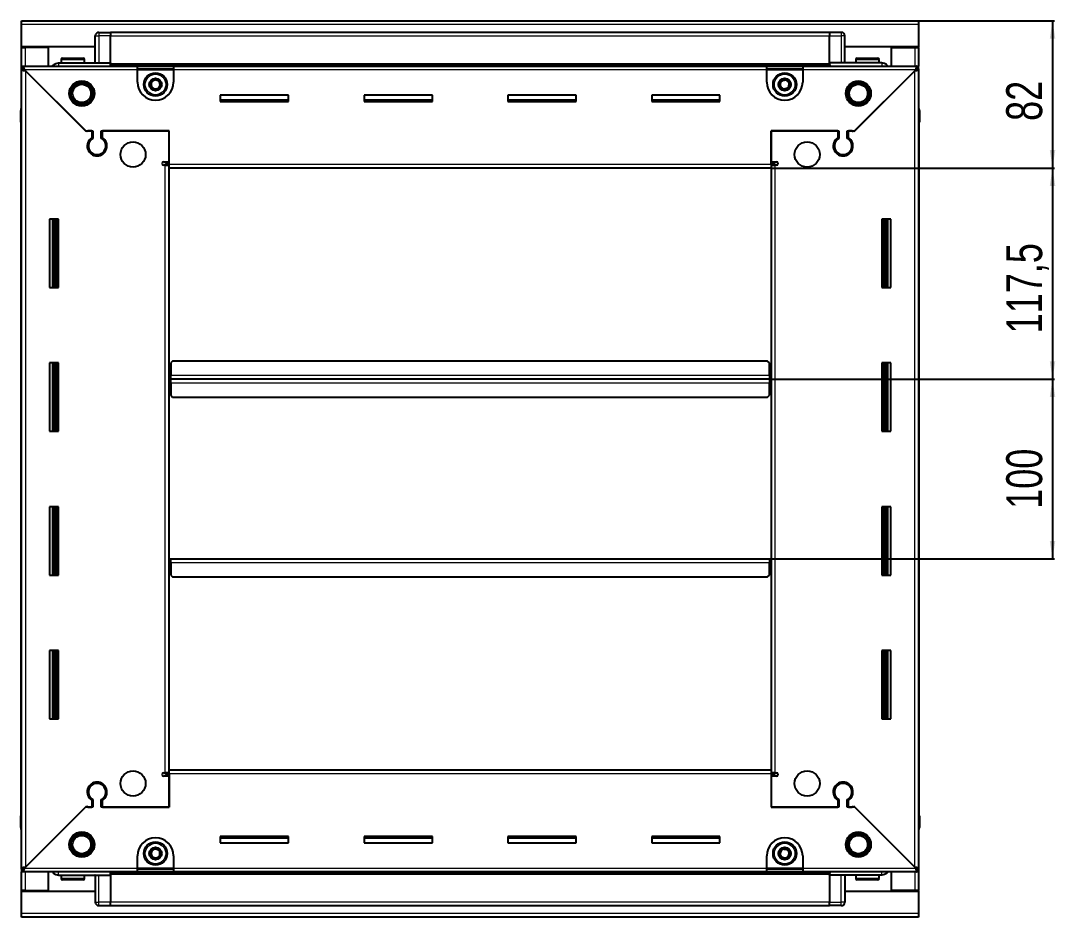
# Model space of a CAD drawing. Header units: millimetres. Extents: x 927 to 2550, y 481 to 1557.
# Drawn here: x 1975 to 2550, y 899 to 1398 of the extents above; entities that cross this region are included whole.
import ezdxf

# ---------------------------------------------------------------- set-up
doc = ezdxf.new("R2010")
doc.units = ezdxf.units.MM
doc.layers.add('FORMAT', color=7, linetype='Continuous')
doc.styles.add('SLDTEXTSTYLE0', font='TXT', dxfattribs={"width": 0.75})
doc.dimstyles.new('SLDDIMSTYLE0', dxfattribs={"dimtxt": 20, "dimasz": 10, "dimexe": 0, "dimexo": 0.0625, "dimgap": 5, "dimtad": 2, "dimdec": 1, "dimrnd": 1e-09, "dimzin": 12, "dimdsep": 46, "dimtxsty": 'SLDTEXTSTYLE0', "dimsah": 1, "dimcen": 0.09, "dimadec": 0, "dimazin": 3, "dimtfac": 1, "dimtofl": 0, "dimtmove": 0, "dimatfit": 3, "dimfxl": 0, "dimfrac": 2, "dimtolj": 1, "dimtzin": 12, "dimarcsym": 0})

# ---------------------------------------------------------------- blocks, each defined once
blk = doc.blocks.new('_D_5')
at = {"layer": 'FORMAT'}
for p, q in [((2474.18, 1397.66), (2549.67, 1397.66)), ((2548.67, 1397.66), (2548.67, 1315.66)), ((2392.18, 1315.66), (2549.67, 1315.66))]:
    blk.add_line(p, q, dxfattribs=at)
for points in [[(2548.67, 1397.66), (2547.13, 1387.66), (2550.21, 1387.66)], [(2548.67, 1315.66), (2550.21, 1325.66), (2547.13, 1325.66)]]:
    blk.add_solid(points, dxfattribs=at)
at = {"layer": 'FORMAT', "insert": (2522.89, 1341.88), "char_height": 20, "attachment_point": 1, "rotation": 90, "style": 'SLDTEXTSTYLE0'}
blk.add_mtext('82', dxfattribs=at)
blk = doc.blocks.new('_D_6')
at = {"layer": 'FORMAT'}
for p, q in [((2392.18, 1315.66), (2549.67, 1315.66)), ((2548.67, 1315.66), (2548.67, 1198.16)), ((2391.18, 1198.16), (2549.67, 1198.16))]:
    blk.add_line(p, q, dxfattribs=at)
for points in [[(2548.67, 1315.66), (2547.13, 1305.66), (2550.21, 1305.66)], [(2548.67, 1198.16), (2550.21, 1208.16), (2547.13, 1208.16)]]:
    blk.add_solid(points, dxfattribs=at)
at = {"layer": 'FORMAT', "insert": (2522.89, 1223.66), "char_height": 20, "attachment_point": 1, "rotation": 90, "style": 'SLDTEXTSTYLE0'}
blk.add_mtext('117,5', dxfattribs=at)
blk = doc.blocks.new('_D_7')
at = {"layer": 'FORMAT'}
for p, q in [((2391.18, 1198.16), (2549.67, 1198.16)), ((2548.67, 1198.16), (2548.67, 1098.16)), ((2391.18, 1098.16), (2549.67, 1098.16))]:
    blk.add_line(p, q, dxfattribs=at)
for points in [[(2548.67, 1198.16), (2547.13, 1188.16), (2550.21, 1188.16)], [(2548.67, 1098.16), (2550.21, 1108.16), (2547.13, 1108.16)]]:
    blk.add_solid(points, dxfattribs=at)
at = {"layer": 'FORMAT', "insert": (2522.89, 1125.99), "char_height": 20, "attachment_point": 1, "rotation": 90, "style": 'SLDTEXTSTYLE0'}
blk.add_mtext('100', dxfattribs=at)

msp = doc.modelspace()

# ---------------------------------------------------------------- linework, layer by layer
at = {"color": 7, "linetype": 'Continuous', "lineweight": 25}
for p, q in [((1975.17, 1397.66), (2474.17, 1397.66)), ((1975.17, 1395.56), (1975.17, 1397.66)), ((1975.17, 1383.16), (1975.17, 1395.56)), ((2474.17, 1397.66), (2474.17, 1395.56)), ((2474.17, 1395.56), (2474.17, 1383.16)), ((2016.17, 1374.16), (2016.17, 1389.16)), ((2016.85, 1390.66), (2016.85, 1390.66)), ((2018.17, 1391.16), (2024.67, 1391.16)), ((2018.17, 1391.16), (2024.67, 1391.16)), ((2024.67, 1391.16), (2024.67, 1391.16)), ((2024.67, 1391.16), (2024.67, 1391.16)), ((2024.67, 1391.16), (2024.67, 1389.16)), ((2424.67, 1391.01), (2024.67, 1391.01)), ((2024.67, 1374.16), (2024.67, 1389.16)), ((2424.67, 1391.16), (2424.67, 1391.16)), ((2431.17, 1391.16), (2424.67, 1391.16)), ((2431.17, 1391.16), (2424.67, 1391.16)), ((2424.67, 1391.16), (2424.67, 1389.16)), ((2424.67, 1374.16), (2424.67, 1389.16)), ((2433.17, 1389.16), (2433.17, 1389.16)), ((2433.17, 1374.16), (2433.17, 1389.16)), ((2016.17, 1383.16), (1975.17, 1383.16)), ((1975.17, 1382.66), (1975.17, 1383.16)), ((1975.17, 1382.66), (1977.27, 1382.66)), ((1975.17, 1372.41), (1975.17, 1382.66)), ((1976.67, 1382.66), (1976.67, 1383.16)), ((1990.17, 1382.66), (1977.27, 1382.66)), ((1990.17, 1372.41), (1990.17, 1382.66)), ((2474.17, 1383.16), (2433.17, 1383.16)), ((2459.17, 1382.66), (2472.07, 1382.66)), ((2459.17, 1372.41), (2459.17, 1382.66)), ((2472.07, 1382.66), (2474.17, 1382.66)), ((2472.67, 1382.66), (2472.67, 1383.16)), ((2474.17, 1382.66), (2474.17, 1383.16)), ((2474.17, 1382.66), (2474.17, 1372.41)), ((1997.17, 1376.06), (1997.17, 1374.16)), ((1997.97, 1376.86), (2009.37, 1376.86)), ((2010.17, 1374.16), (2010.17, 1376.06)), ((2439.17, 1376.06), (2439.17, 1374.16)), ((2439.97, 1376.86), (2451.37, 1376.86)), ((2452.17, 1374.16), (2452.17, 1376.06)), ((1975.17, 1370.91), (1975.17, 1372.41)), ((1975.17, 1372.41), (1976.17, 1372.41)), ((1975.17, 1370.41), (1975.17, 1370.91)), ((1975.17, 1370.91), (1976.17, 1370.91)), ((1975.17, 925.91), (1975.17, 1370.41)), ((1976.67, 1370.41), (1975.17, 1370.41)), ((1976.17, 1370.91), (1976.17, 1372.41)), ((1976.17, 1372.41), (2039.67, 1372.41)), ((1976.77, 1370.31), (2010.67, 1336.41)), ((2011.37, 1335.71), (1977.27, 1369.81)), ((1995.67, 1374.16), (2024.67, 1374.16)), ((2024.59, 1372.41), (2024.67, 1374.13)), ((2024.67, 1374.16), (2024.67, 1373.66)), ((2024.67, 1373.01), (2424.67, 1373.01)), ((2039.67, 1370.31), (2039.67, 1372.41)), ((2039.67, 1372.41), (2059.67, 1372.41)), ((2039.67, 1370.91), (2059.67, 1370.91)), ((2039.67, 1363.41), (2039.67, 1370.31)), ((2059.67, 1372.41), (2389.67, 1372.41)), ((2059.67, 1372.41), (2059.67, 1370.31)), ((2059.67, 1370.31), (2059.67, 1363.41)), ((2389.67, 1370.31), (2389.67, 1372.41)), ((2389.67, 1372.41), (2409.67, 1372.41)), ((2389.67, 1370.91), (2409.67, 1370.91)), ((2389.67, 1363.41), (2389.67, 1370.31)), ((2409.67, 1372.41), (2473.17, 1372.41)), ((2409.67, 1372.41), (2409.67, 1370.31)), ((2409.67, 1370.31), (2409.67, 1363.41)), ((2424.67, 1374.16), (2424.67, 1373.66)), ((2453.67, 1374.16), (2424.67, 1374.16)), ((2424.67, 1374.13), (2424.74, 1372.41)), ((2472.07, 1369.81), (2437.97, 1335.71)), ((2438.67, 1336.41), (2472.57, 1370.31)), ((2472.67, 1370.41), (2474.17, 1370.41)), ((2473.17, 1370.91), (2473.17, 1372.41)), ((2473.17, 1372.41), (2474.17, 1372.41)), ((2473.17, 1370.91), (2474.17, 1370.91)), ((2474.17, 1370.91), (2474.17, 1372.41)), ((2474.17, 1370.91), (2474.17, 1370.41)), ((2474.17, 1370.41), (2474.17, 925.91)), ((2123.67, 1356.16), (2085.67, 1356.16)), ((2085.67, 1356.16), (2085.67, 1352.66)), ((2123.67, 1353.41), (2085.67, 1353.41)), ((2085.67, 1352.66), (2123.67, 1352.66)), ((2123.67, 1352.66), (2123.67, 1356.16)), ((2203.67, 1356.16), (2165.67, 1356.16)), ((2165.67, 1356.16), (2165.67, 1352.66)), ((2203.67, 1353.41), (2165.67, 1353.41)), ((2165.67, 1352.66), (2203.67, 1352.66)), ((2203.67, 1352.66), (2203.67, 1356.16)), ((2283.67, 1356.16), (2245.67, 1356.16)), ((2245.67, 1356.16), (2245.67, 1352.66)), ((2283.67, 1353.41), (2245.67, 1353.41)), ((2245.67, 1352.66), (2283.67, 1352.66)), ((2283.67, 1352.66), (2283.67, 1356.16)), ((2363.67, 1356.16), (2325.67, 1356.16)), ((2325.67, 1356.16), (2325.67, 1352.66)), ((2363.67, 1353.41), (2325.67, 1353.41)), ((2325.67, 1352.66), (2363.67, 1352.66)), ((2363.67, 1352.66), (2363.67, 1356.16)), ((1974.67, 1347.66), (1974.67, 1341.16)), ((1974.67, 1341.16), (1974.67, 1347.66)), ((2474.17, 1348.98), (2474.17, 1348.98)), ((2474.67, 1347.66), (2474.67, 1341.16)), ((2474.67, 1341.16), (2474.67, 1347.66)), ((1974.67, 1341.16), (1974.67, 1341.16)), ((1975.17, 1341.16), (1974.67, 1341.16)), ((1974.82, 1341.16), (1974.82, 955.16)), ((2474.17, 1341.16), (2474.67, 1341.16)), ((2474.52, 955.16), (2474.52, 1341.16)), ((2474.67, 1341.16), (2474.67, 1341.16)), ((2474.67, 1341.16), (2474.67, 1341.16)), ((2010.67, 1336.41), (2014.87, 1336.41)), ((2012.07, 1336.41), (2011.37, 1335.71)), ((2014.17, 1336.41), (2012.07, 1336.41)), ((2014.17, 1336.41), (2014.17, 1332.52)), ((2014.87, 1336.41), (2014.87, 1332.12)), ((2019.47, 1336.41), (2057.17, 1336.41)), ((2019.47, 1332.12), (2019.47, 1336.41)), ((2020.17, 1332.52), (2020.17, 1336.41)), ((2057.17, 1336.41), (2020.17, 1336.41)), ((2057.17, 1317.76), (2057.17, 1336.41)), ((2057.17, 1319.16), (2057.17, 1336.41)), ((2392.17, 1336.41), (2429.87, 1336.41)), ((2392.17, 1317.76), (2392.17, 1336.41)), ((2392.17, 1336.41), (2392.17, 1319.16)), ((2429.17, 1336.41), (2392.17, 1336.41)), ((2429.17, 1336.41), (2429.17, 1332.52)), ((2429.87, 1336.41), (2429.87, 1332.12)), ((2434.47, 1336.41), (2438.67, 1336.41)), ((2434.47, 1332.12), (2434.47, 1336.41)), ((2437.27, 1336.41), (2435.17, 1336.41)), ((2435.17, 1332.52), (2435.17, 1336.41)), ((2437.97, 1335.71), (2437.27, 1336.41)), ((2015.17, 1323.55), (2015.17, 1322.79)), ((2054.32, 1319.16), (2057.17, 1319.16)), ((2057.17, 1318.16), (2055.17, 1318.16)), ((2055.17, 1318.16), (2055.17, 1317.16)), ((2392.17, 1319.16), (2395.02, 1319.16)), ((2394.17, 1318.16), (2392.17, 1318.16)), ((2394.17, 1317.16), (2394.17, 1318.16)), ((2434.17, 1323.55), (2434.17, 1322.79)), ((2055.07, 1317.16), (2054.32, 1317.16)), ((2055.07, 1317.16), (2057.17, 1317.16)), ((2057.17, 1315.66), (2057.17, 1317.76)), ((2392.17, 1315.66), (2057.17, 1315.66)), ((2057.17, 980.66), (2057.17, 1315.66)), ((2392.17, 1317.76), (2392.17, 1315.66)), ((2392.17, 1317.16), (2394.27, 1317.16)), ((2392.17, 1315.66), (2392.17, 980.66)), ((2395.02, 1317.16), (2394.27, 1317.16)), ((1995.67, 1287.16), (1990.67, 1287.16)), ((1990.67, 1287.16), (1990.67, 1249.16)), ((1992.82, 1249.16), (1992.82, 1287.16)), ((1994.61, 1249.16), (1994.61, 1287.16)), ((1994.65, 1249.16), (1994.65, 1287.16)), ((1995.67, 1249.16), (1995.67, 1287.16)), ((2453.67, 1287.16), (2453.67, 1249.16)), ((2458.67, 1287.16), (2453.67, 1287.16)), ((2454.69, 1287.16), (2454.69, 1249.16)), ((2454.73, 1287.16), (2454.73, 1249.16)), ((2456.52, 1287.16), (2456.52, 1249.16)), ((2458.67, 1249.16), (2458.67, 1287.16)), ((1990.67, 1249.16), (1995.67, 1249.16)), ((2453.67, 1249.16), (2458.67, 1249.16)), ((1995.67, 1207.16), (1990.67, 1207.16)), ((1990.67, 1207.16), (1990.67, 1169.16)), ((1992.82, 1169.16), (1992.82, 1207.16)), ((1994.61, 1169.16), (1994.61, 1207.16)), ((1994.65, 1169.16), (1994.65, 1207.16)), ((1995.67, 1169.16), (1995.67, 1207.16)), ((2059.17, 1208.16), (2058.17, 1207.16)), ((2058.17, 1207.16), (2058.17, 1200.26)), ((2390.17, 1208.16), (2059.17, 1208.16)), ((2391.17, 1207.16), (2390.17, 1208.16)), ((2391.17, 1200.26), (2391.17, 1207.16)), ((2453.67, 1207.16), (2453.67, 1169.16)), ((2458.67, 1207.16), (2453.67, 1207.16)), ((2454.69, 1207.16), (2454.69, 1169.16)), ((2454.73, 1207.16), (2454.73, 1169.16)), ((2456.52, 1207.16), (2456.52, 1169.16)), ((2458.67, 1169.16), (2458.67, 1207.16)), ((2057.92, 1198.16), (2057.17, 1198.16)), ((2058.17, 1201.01), (2057.92, 1201.01)), ((2057.92, 1201.01), (2057.92, 1198.16)), ((2057.92, 1198.16), (2057.92, 1195.31)), ((2058.17, 1198.16), (2058.17, 1200.26)), ((2391.17, 1198.16), (2058.17, 1198.16)), ((2058.17, 1196.06), (2058.17, 1198.16)), ((2391.42, 1201.01), (2391.17, 1201.01)), ((2391.17, 1200.26), (2391.17, 1198.16)), ((2391.17, 1198.16), (2391.17, 1196.06)), ((2391.42, 1198.16), (2391.42, 1201.01)), ((2392.17, 1198.16), (2391.42, 1198.16)), ((2391.42, 1195.31), (2391.42, 1198.16)), ((2057.92, 1195.31), (2058.17, 1195.31)), ((2058.17, 1196.06), (2058.17, 1189.16)), ((2391.17, 1189.16), (2391.17, 1196.06)), ((2391.17, 1195.31), (2391.42, 1195.31)), ((2058.17, 1189.16), (2059.17, 1188.16)), ((2059.17, 1188.16), (2390.17, 1188.16)), ((2390.17, 1188.16), (2391.17, 1189.16)), ((1990.67, 1169.16), (1995.67, 1169.16)), ((2453.67, 1169.16), (2458.67, 1169.16)), ((1995.67, 1127.16), (1990.67, 1127.16)), ((1990.67, 1127.16), (1990.67, 1089.16)), ((1992.82, 1089.16), (1992.82, 1127.16)), ((1994.61, 1089.16), (1994.61, 1127.16)), ((1994.65, 1089.16), (1994.65, 1127.16)), ((1995.67, 1089.16), (1995.67, 1127.16)), ((2453.67, 1127.16), (2453.67, 1089.16)), ((2458.67, 1127.16), (2453.67, 1127.16)), ((2454.69, 1127.16), (2454.69, 1089.16)), ((2454.73, 1127.16), (2454.73, 1089.16)), ((2456.52, 1127.16), (2456.52, 1089.16)), ((2458.67, 1089.16), (2458.67, 1127.16)), ((2057.17, 1098.16), (2057.92, 1098.16)), ((2057.92, 1098.16), (2057.92, 1095.31)), ((2057.92, 1095.31), (2058.17, 1095.31)), ((2058.17, 1096.06), (2058.17, 1098.16)), ((2058.17, 1098.16), (2391.17, 1098.16)), ((2058.17, 1096.06), (2058.17, 1089.16)), ((2391.17, 1098.16), (2391.17, 1096.06)), ((2391.17, 1089.16), (2391.17, 1096.06)), ((2391.17, 1095.31), (2391.42, 1095.31)), ((2391.42, 1095.31), (2391.42, 1098.16)), ((2391.42, 1098.16), (2392.17, 1098.16)), ((1990.67, 1089.16), (1995.67, 1089.16)), ((2058.17, 1089.16), (2059.17, 1088.16)), ((2059.17, 1088.16), (2390.17, 1088.16)), ((2390.17, 1088.16), (2391.17, 1089.16)), ((2453.67, 1089.16), (2458.67, 1089.16)), ((1995.67, 1047.16), (1990.67, 1047.16)), ((1990.67, 1047.16), (1990.67, 1009.16)), ((1992.82, 1009.16), (1992.82, 1047.16)), ((1994.61, 1009.16), (1994.61, 1047.16)), ((1994.65, 1009.16), (1994.65, 1047.16)), ((1995.67, 1009.16), (1995.67, 1047.16)), ((2453.67, 1047.16), (2453.67, 1009.16)), ((2458.67, 1047.16), (2453.67, 1047.16)), ((2454.69, 1047.16), (2454.69, 1009.16)), ((2454.73, 1047.16), (2454.73, 1009.16)), ((2456.52, 1047.16), (2456.52, 1009.16)), ((2458.67, 1009.16), (2458.67, 1047.16)), ((1990.67, 1009.16), (1995.67, 1009.16)), ((2453.67, 1009.16), (2458.67, 1009.16)), ((2054.32, 979.16), (2055.07, 979.16)), ((2057.17, 979.16), (2055.07, 979.16)), ((2055.17, 979.16), (2055.17, 978.16)), ((2057.17, 978.56), (2057.17, 980.66)), ((2057.17, 980.66), (2392.17, 980.66)), ((2057.17, 978.56), (2057.17, 959.91)), ((2392.17, 980.66), (2392.17, 978.56)), ((2394.27, 979.16), (2392.17, 979.16)), ((2392.17, 978.56), (2392.17, 959.91)), ((2394.17, 978.16), (2394.17, 979.16)), ((2394.27, 979.16), (2395.02, 979.16)), ((2015.17, 973.53), (2015.17, 972.77)), ((2057.17, 977.16), (2054.32, 977.16)), ((2055.17, 978.16), (2057.17, 978.16)), ((2057.17, 959.91), (2057.17, 977.16)), ((2392.17, 978.16), (2394.17, 978.16)), ((2392.17, 977.16), (2392.17, 959.91)), ((2395.02, 977.16), (2392.17, 977.16)), ((2434.17, 973.53), (2434.17, 972.77)), ((2014.17, 963.8), (2014.17, 959.91)), ((2014.87, 964.2), (2014.87, 959.91)), ((2019.47, 959.91), (2019.47, 964.2)), ((2020.17, 959.91), (2020.17, 963.8)), ((2429.17, 963.8), (2429.17, 959.91)), ((2429.87, 964.2), (2429.87, 959.91)), ((2434.47, 959.91), (2434.47, 964.2)), ((2435.17, 959.91), (2435.17, 963.8)), ((2010.67, 959.91), (1976.77, 926.01)), ((1977.27, 926.51), (2011.37, 960.61)), ((2014.87, 959.91), (2010.67, 959.91)), ((2011.37, 960.61), (2012.07, 959.91)), ((2012.07, 959.91), (2014.17, 959.91)), ((2057.17, 959.91), (2019.47, 959.91)), ((2020.17, 959.91), (2057.17, 959.91)), ((2429.87, 959.91), (2392.17, 959.91)), ((2392.17, 959.91), (2429.17, 959.91)), ((2438.67, 959.91), (2434.47, 959.91)), ((2435.17, 959.91), (2437.27, 959.91)), ((2437.27, 959.91), (2437.97, 960.61)), ((2437.97, 960.61), (2472.07, 926.51)), ((2472.57, 926.01), (2438.67, 959.91)), ((1974.67, 948.66), (1974.67, 955.16)), ((1974.67, 955.16), (1974.67, 955.16)), ((1974.67, 955.16), (1974.67, 955.16)), ((1974.67, 955.16), (1974.67, 948.66)), ((1975.17, 955.16), (1974.67, 955.16)), ((2474.17, 955.16), (2474.67, 955.16)), ((2474.67, 955.16), (2474.67, 955.16)), ((2474.67, 948.66), (2474.67, 955.16)), ((2474.67, 955.16), (2474.67, 948.66)), ((1975.17, 947.34), (1975.17, 947.34)), ((2123.67, 943.66), (2085.67, 943.66)), ((2085.67, 943.66), (2085.67, 940.16)), ((2085.67, 942.91), (2123.67, 942.91)), ((2085.67, 940.16), (2123.67, 940.16)), ((2123.67, 940.16), (2123.67, 943.66)), ((2203.67, 943.66), (2165.67, 943.66)), ((2165.67, 943.66), (2165.67, 940.16)), ((2165.67, 942.91), (2203.67, 942.91)), ((2165.67, 940.16), (2203.67, 940.16)), ((2203.67, 940.16), (2203.67, 943.66)), ((2283.67, 943.66), (2245.67, 943.66)), ((2245.67, 943.66), (2245.67, 940.16)), ((2245.67, 942.91), (2283.67, 942.91)), ((2245.67, 940.16), (2283.67, 940.16)), ((2283.67, 940.16), (2283.67, 943.66)), ((2363.67, 943.66), (2325.67, 943.66)), ((2325.67, 943.66), (2325.67, 940.16)), ((2325.67, 942.91), (2363.67, 942.91)), ((2325.67, 940.16), (2363.67, 940.16)), ((2363.67, 940.16), (2363.67, 943.66)), ((2039.67, 926.01), (2039.67, 932.91)), ((2059.67, 932.91), (2059.67, 926.01)), ((2389.67, 926.01), (2389.67, 932.91)), ((2409.67, 932.91), (2409.67, 926.01)), ((1975.17, 925.41), (1975.17, 925.91)), ((1976.67, 925.91), (1975.17, 925.91)), ((1975.17, 925.41), (1975.17, 923.91)), ((1976.17, 925.41), (1975.17, 925.41)), ((1975.17, 913.66), (1975.17, 923.91)), ((1976.17, 923.91), (1975.17, 923.91)), ((1976.17, 925.41), (1976.17, 923.91)), ((2039.67, 923.91), (1976.17, 923.91)), ((1990.17, 913.66), (1990.17, 923.91)), ((1995.67, 922.16), (2024.67, 922.16)), ((1997.17, 922.16), (1997.17, 920.26)), ((2010.17, 920.26), (2010.17, 922.16)), ((2016.17, 922.16), (2016.17, 907.16)), ((2024.67, 922.19), (2024.59, 923.91)), ((2424.67, 923.31), (2024.67, 923.31)), ((2024.67, 922.16), (2024.67, 922.66)), ((2024.67, 922.16), (2024.67, 907.16)), ((2039.67, 923.91), (2039.67, 926.01)), ((2059.67, 925.41), (2039.67, 925.41)), ((2059.67, 923.91), (2039.67, 923.91)), ((2059.67, 926.01), (2059.67, 923.91)), ((2389.67, 923.91), (2059.67, 923.91)), ((2389.67, 923.91), (2389.67, 926.01)), ((2409.67, 925.41), (2389.67, 925.41)), ((2409.67, 923.91), (2389.67, 923.91)), ((2409.67, 926.01), (2409.67, 923.91)), ((2473.17, 923.91), (2409.67, 923.91)), ((2424.74, 923.91), (2424.67, 922.19)), ((2424.67, 922.16), (2424.67, 922.66)), ((2453.67, 922.16), (2424.67, 922.16)), ((2424.67, 922.16), (2424.67, 907.16)), ((2433.17, 922.16), (2433.17, 907.16)), ((2439.17, 922.16), (2439.17, 920.26)), ((2452.17, 920.26), (2452.17, 922.16)), ((2459.17, 913.66), (2459.17, 923.91)), ((2472.67, 925.91), (2474.17, 925.91)), ((2473.17, 925.41), (2473.17, 923.91)), ((2474.17, 925.41), (2473.17, 925.41)), ((2474.17, 923.91), (2473.17, 923.91)), ((2474.17, 925.91), (2474.17, 925.41)), ((2474.17, 925.41), (2474.17, 923.91)), ((2474.17, 923.91), (2474.17, 913.66)), ((2001.74, 919.46), (1997.97, 919.46)), ((2009.37, 919.46), (2001.74, 919.46)), ((2446.96, 919.46), (2439.97, 919.46)), ((2451.37, 919.46), (2446.96, 919.46)), ((1977.27, 913.66), (1975.17, 913.66)), ((1975.17, 913.16), (1975.17, 913.66)), ((1975.17, 900.76), (1975.17, 913.16)), ((1975.17, 913.16), (2016.17, 913.16)), ((1976.67, 913.16), (1976.67, 913.66)), ((1977.27, 913.66), (1990.17, 913.66)), ((2433.17, 913.16), (2474.17, 913.16)), ((2472.07, 913.66), (2459.17, 913.66)), ((2474.17, 913.66), (2472.07, 913.66)), ((2472.67, 913.16), (2472.67, 913.66)), ((2474.17, 913.16), (2474.17, 913.66)), ((2474.17, 913.16), (2474.17, 900.76)), ((2016.17, 907.16), (2016.17, 907.16)), ((2018.17, 905.16), (2024.67, 905.16)), ((2018.17, 905.16), (2024.67, 905.16)), ((2024.67, 905.16), (2024.67, 907.16)), ((2024.67, 905.31), (2424.67, 905.31)), ((2024.67, 905.16), (2024.67, 905.16)), ((2424.67, 905.16), (2424.67, 907.16)), ((2431.17, 905.16), (2424.67, 905.16)), ((2424.67, 905.16), (2424.67, 905.16)), ((2424.67, 905.16), (2424.67, 905.16)), ((2431.17, 905.16), (2424.67, 905.16)), ((2432.49, 905.66), (2432.49, 905.66)), ((1975.17, 898.66), (1975.17, 900.76)), ((2474.17, 898.66), (1975.17, 898.66)), ((2474.17, 900.76), (2474.17, 898.66))]:
    msp.add_line(p, q, dxfattribs=at)
at = {"color": 8, "linetype": 'Continuous', "lineweight": 18}
for p, q in [((2474.17, 1395.56), (1975.17, 1395.56)), ((2016.17, 1389.16), (2018.17, 1389.16)), ((2018.17, 1391.16), (2018.17, 1389.16)), ((2018.17, 1389.16), (2018.17, 1374.16)), ((2024.67, 1389.16), (2018.17, 1389.16)), ((2424.67, 1389.01), (2024.67, 1389.01)), ((2424.67, 1389.16), (2431.17, 1389.16)), ((2431.17, 1391.16), (2431.17, 1389.16)), ((2431.17, 1389.16), (2431.17, 1374.16)), ((2433.17, 1389.16), (2431.17, 1389.16)), ((1977.27, 1382.66), (1977.27, 1383.16)), ((1977.27, 1372.41), (1977.27, 1382.66)), ((2472.07, 1383.16), (2472.07, 1382.66)), ((2472.07, 1382.66), (2472.07, 1372.41)), ((1997.17, 1376.06), (2010.17, 1376.06)), ((2439.17, 1376.06), (2452.17, 1376.06)), ((2039.67, 1370.31), (1976.77, 1370.31)), ((1977.27, 1369.81), (1977.27, 926.51)), ((2424.67, 1373.66), (2024.67, 1373.66)), ((2424.67, 1372.42), (2024.67, 1372.42)), ((2039.67, 1370.31), (2059.67, 1370.31)), ((2389.67, 1370.31), (2059.67, 1370.31)), ((2389.67, 1370.31), (2409.67, 1370.31)), ((2472.57, 1370.31), (2409.67, 1370.31)), ((2472.07, 926.51), (2472.07, 1369.81)), ((1975.17, 1347.66), (1974.67, 1347.66)), ((2474.17, 1347.66), (2474.67, 1347.66)), ((2055.07, 979.16), (2055.07, 1317.16)), ((2057.17, 1317.76), (2392.17, 1317.76)), ((2394.27, 1317.16), (2394.27, 979.16)), ((1992.17, 1287.16), (1992.17, 1249.16)), ((1993.4, 1287.16), (1993.4, 1249.16)), ((2455.93, 1249.16), (2455.93, 1287.16)), ((2457.17, 1249.16), (2457.17, 1287.16)), ((1992.17, 1207.16), (1992.17, 1169.16)), ((1993.4, 1207.16), (1993.4, 1169.16)), ((2455.93, 1169.16), (2455.93, 1207.16)), ((2457.17, 1169.16), (2457.17, 1207.16)), ((2391.17, 1200.26), (2058.17, 1200.26)), ((2058.17, 1196.06), (2391.17, 1196.06)), ((1992.17, 1127.16), (1992.17, 1089.16)), ((1993.4, 1127.16), (1993.4, 1089.16)), ((2455.93, 1089.16), (2455.93, 1127.16)), ((2457.17, 1089.16), (2457.17, 1127.16)), ((2058.17, 1096.06), (2391.17, 1096.06)), ((1992.17, 1047.16), (1992.17, 1009.16)), ((1993.4, 1047.16), (1993.4, 1009.16)), ((2455.93, 1009.16), (2455.93, 1047.16)), ((2457.17, 1009.16), (2457.17, 1047.16)), ((2392.17, 978.56), (2057.17, 978.56)), ((1975.17, 948.66), (1974.67, 948.66)), ((2474.17, 948.66), (2474.67, 948.66)), ((1976.77, 926.01), (2039.67, 926.01)), ((1977.27, 913.66), (1977.27, 923.91)), ((2018.17, 907.16), (2018.17, 922.16)), ((2024.67, 923.89), (2424.67, 923.89)), ((2024.67, 922.66), (2424.67, 922.66)), ((2059.67, 926.01), (2039.67, 926.01)), ((2059.67, 926.01), (2389.67, 926.01)), ((2409.67, 926.01), (2389.67, 926.01)), ((2409.67, 926.01), (2472.57, 926.01)), ((2431.17, 907.16), (2431.17, 922.16)), ((2472.07, 923.91), (2472.07, 913.66)), ((2001.47, 920.26), (1997.17, 920.26)), ((2010.17, 920.26), (2001.47, 920.26)), ((2447.14, 920.26), (2439.17, 920.26)), ((2452.17, 920.26), (2447.14, 920.26)), ((1977.27, 913.16), (1977.27, 913.66)), ((2472.07, 913.66), (2472.07, 913.16)), ((2016.17, 907.16), (2018.17, 907.16)), ((2024.67, 907.16), (2018.17, 907.16)), ((2018.17, 905.16), (2018.17, 907.16)), ((2024.67, 907.31), (2424.67, 907.31)), ((2424.67, 907.16), (2431.17, 907.16)), ((2433.17, 907.16), (2431.17, 907.16)), ((2431.17, 905.16), (2431.17, 907.16)), ((2474.17, 900.76), (1975.17, 900.76))]:
    msp.add_line(p, q, dxfattribs=at)
at = {"color": 7, "linetype": 'Continuous', "lineweight": 25}
for centre, radius in [((2008.67, 1357.16), 7), ((2049.67, 1362.16), 6.5), ((2049.67, 1362.16), 3.46), ((2399.67, 1362.16), 6.5), ((2399.67, 1362.16), 3.46), ((2440.67, 1357.16), 7), ((2008.67, 1357.16), 6.02), ((2008.67, 1357.16), 5.1), ((2440.67, 1357.16), 6.03), ((2440.67, 1357.16), 5.1), ((2037.17, 1323.16), 7), ((2412.17, 1323.16), 7), ((2037.17, 973.16), 7), ((2412.17, 973.16), 7), ((2008.67, 939.16), 7), ((2008.67, 939.16), 6.03), ((2008.67, 939.16), 5.1), ((2440.67, 939.16), 7), ((2440.67, 939.16), 6.03), ((2440.67, 939.16), 5.1), ((2049.67, 934.16), 6.5), ((2399.67, 934.16), 6.5), ((2049.67, 934.16), 3.46), ((2399.67, 934.16), 3.46)]:
    msp.add_circle(centre, radius, dxfattribs=at)
at = {"color": 8, "linetype": 'Continuous', "lineweight": 18}
for centre in [(2049.67, 1362.16), (2399.67, 1362.16), (2049.67, 934.16), (2399.67, 934.16)]:
    msp.add_circle(centre, 5.7, dxfattribs=at)
at = {"color": 7, "linetype": 'Continuous', "lineweight": 25}
for centre, radius, start, end in [((2018.17, 1389.16), 2, 90, 180), ((2018.17, 1389.16), 2, 123.94202, 131.40962), ((2018.17, 1389.16), 2, 90, 108.58003), ((2431.17, 1389.16), 2, 0, 90), ((1997.97, 1376.06), 0.8, 90, 180), ((2009.37, 1376.06), 0.8, 0, 90), ((2439.97, 1376.06), 0.8, 90, 180), ((2451.37, 1376.06), 0.8, 0, 90), ((2015.97, 1374.36), 0.2, 270, 0), ((2433.37, 1374.36), 0.2, 180, 270), ((2049.67, 1362.16), 2.5, 74.01559, 134.01559), ((2049.67, 1362.16), 2.5, 14.01559, 74.01559), ((2399.67, 1362.16), 2.5, 100.11158, 160.11158), ((2399.67, 1362.16), 2.5, 40.11158, 100.11158), ((2049.67, 1363.41), 10, 180, 270), ((2049.67, 1362.16), 2.5, 134.01559, 194.01559), ((2049.67, 1362.16), 2.5, 194.01559, 254.01559), ((2049.67, 1362.16), 2.5, 254.01559, 314.01559), ((2049.67, 1363.41), 10, 270, 0), ((2049.67, 1362.16), 2.5, 314.01559, 14.01559), ((2399.67, 1363.41), 10, 180, 270), ((2399.67, 1362.16), 2.5, 160.11158, 220.11158), ((2399.67, 1362.16), 2.5, 220.11158, 280.11158), ((2399.67, 1363.41), 10, 270, 0), ((2399.67, 1362.16), 2.5, 280.11158, 340.11158), ((2399.67, 1362.16), 2.5, 340.11158, 40.11158), ((1976.67, 1347.66), 2, 138.57492, 180), ((1976.67, 1347.66), 2, 138.59038, 180), ((2472.67, 1347.66), 2, 33.78451, 41.40962), ((2472.67, 1347.66), 2, 0, 41.40962), ((2472.67, 1347.66), 2, 360, 19.56674), ((2017.17, 1327.91), 5.5, 123.05573, 56.94427), ((2017.17, 1327.91), 4.8, 118.63099, 61.36901), ((2432.17, 1327.91), 5.5, 123.05573, 56.94427), ((2432.17, 1327.91), 4.8, 118.63099, 61.36901), ((2054.32, 1318.16), 1, 90, 270), ((2395.02, 1318.16), 1, 270, 90), ((2054.32, 978.16), 1, 90, 270), ((2395.02, 978.16), 1, 270, 90), ((2017.17, 968.41), 5.5, 303.05573, 236.94427), ((2017.17, 968.41), 4.8, 298.63099, 241.36901), ((2432.17, 968.41), 5.5, 303.05573, 236.94427), ((2432.17, 968.41), 4.8, 298.63099, 241.36901), ((1976.67, 948.66), 2, 180, 198.58003), ((1976.67, 948.66), 2, 180, 221.40962), ((1976.67, 948.66), 2, 213.94202, 221.40962), ((2472.67, 948.66), 2, 318.57492, 360), ((2472.67, 948.66), 2, 318.59038, 0), ((2049.67, 932.91), 10, 90, 180), ((2049.67, 932.91), 10, 0, 90), ((2399.67, 932.91), 10, 90, 180), ((2399.67, 932.91), 10, 0, 90), ((2049.67, 934.16), 2.5, 127.47401, 187.47401), ((2049.67, 934.16), 2.5, 187.47401, 247.47401), ((2049.67, 934.16), 2.5, 67.47401, 127.47401), ((2049.67, 934.16), 2.5, 7.47401, 67.47401), ((2049.67, 934.16), 2.5, 307.47401, 7.47401), ((2399.67, 934.16), 2.5, 147.04236, 207.04236), ((2399.67, 934.16), 2.5, 207.04236, 267.04236), ((2399.67, 934.16), 2.5, 87.04236, 147.04236), ((2399.67, 934.16), 2.5, 267.04236, 327.04236), ((2399.67, 934.16), 2.5, 27.04236, 87.04236), ((2399.67, 934.16), 2.5, 327.04236, 27.04236), ((2049.67, 934.16), 2.5, 247.47401, 307.47401), ((2015.97, 921.96), 0.2, 0, 90), ((2433.37, 921.96), 0.2, 90, 180), ((1997.97, 920.26), 0.8, 180, 270), ((2009.37, 920.26), 0.8, 270, 360), ((2439.97, 920.26), 0.8, 180, 270), ((2451.37, 920.26), 0.8, 270, 360), ((2018.17, 907.16), 2, 180, 270), ((2431.17, 907.16), 2, 270, 0), ((2431.17, 907.16), 2, 270, 311.40962)]:
    msp.add_arc(centre, radius, start, end, dxfattribs=at)
for points, knots in [([(1975.17, 1370.41), (1975.2, 1370.36), (1975.25, 1370.27), (1975.64, 1370.14), (1976.2, 1370.01), (1976.78, 1369.9), (1977.14, 1369.83), (1977.27, 1369.81)], [0, 0, 0, 0, 0.230255, 0.448522, 0.666786, 0.88505, 1, 1, 1, 1]), ([(1976.77, 1370.31), (1976.72, 1370.56), (1976.63, 1371.06), (1976.5, 1371.7), (1976.37, 1372.16), (1976.26, 1372.38), (1976.19, 1372.4), (1976.17, 1372.41)], [0, 0, 0, 0, 0.230255, 0.448522, 0.666786, 0.88505, 1, 1, 1, 1]), ([(1992.45, 1372.41), (1992.57, 1372.61), (1992.96, 1373.26), (1994.12, 1373.97), (1995.15, 1374.09), (1995.67, 1374.16)], [0, 0, 0, 0, 0.1822499, 0.5911249, 1, 1, 1, 1]), ([(2024.67, 1374.16), (2024.67, 1374.12), (2024.67, 1374.05), (2024.67, 1373.43), (2024.67, 1372.87), (2024.67, 1372.49), (2024.67, 1372.48)], [0, 0, 0, 0, 0.330266, 0.660532, 0.990799, 1, 1, 1, 1]), ([(2424.67, 1374.16), (2424.67, 1374.12), (2424.67, 1374.05), (2424.67, 1373.43), (2424.67, 1372.87), (2424.67, 1372.49), (2424.67, 1372.48)], [0, 0, 0, 0, 0.330266, 0.660532, 0.990799, 1, 1, 1, 1]), ([(2456.88, 1372.41), (2456.76, 1372.61), (2456.38, 1373.26), (2455.22, 1373.97), (2454.19, 1374.09), (2453.67, 1374.16)], [0, 0, 0, 0, 0.18225, 0.591125, 1, 1, 1, 1]), ([(2472.07, 1369.81), (2472.32, 1369.85), (2472.82, 1369.94), (2473.46, 1370.08), (2473.92, 1370.21), (2474.14, 1370.32), (2474.16, 1370.39), (2474.17, 1370.41)], [0, 0, 0, 0, 0.230255, 0.448522, 0.666786, 0.88505, 1, 1, 1, 1]), ([(2473.17, 1372.41), (2473.12, 1372.38), (2473.03, 1372.33), (2472.9, 1371.94), (2472.77, 1371.38), (2472.66, 1370.8), (2472.59, 1370.43), (2472.57, 1370.31)], [0, 0, 0, 0, 0.230255, 0.448522, 0.666786, 0.88505, 1, 1, 1, 1]), ([(2046.89, 1362.95), (2047.26, 1363.31), (2047.96, 1363.98), (2048.65, 1364.65), (2048.97, 1364.96)], [0, 0, 0, 0, 0.534686, 1, 1, 1, 1]), ([(2048.97, 1364.96), (2049.47, 1364.82), (2050.39, 1364.55), (2051.32, 1364.29), (2051.74, 1364.16)], [0, 0, 0, 0, 0.534686, 1, 1, 1, 1]), ([(2051.74, 1364.16), (2051.78, 1364.04), (2051.92, 1363.46), (2052.16, 1362.5), (2052.36, 1361.7), (2052.44, 1361.36)], [0, 0, 0, 0, 0.133125, 0.637099, 1, 1, 1, 1]), ([(2396.83, 1361.65), (2396.87, 1361.77), (2397.07, 1362.33), (2397.41, 1363.27), (2397.69, 1364.04), (2397.81, 1364.37)], [0, 0, 0, 0, 0.1331247, 0.6370994, 1, 1, 1, 1]), ([(2397.81, 1364.37), (2398.32, 1364.46), (2399.27, 1364.63), (2400.21, 1364.79), (2400.65, 1364.87)], [0, 0, 0, 0, 0.534686, 1, 1, 1, 1]), ([(2400.65, 1364.87), (2400.98, 1364.48), (2401.6, 1363.74), (2402.22, 1363.01), (2402.51, 1362.67)], [0, 0, 0, 0, 0.534686, 1, 1, 1, 1]), ([(2047.59, 1360.15), (2047.51, 1360.49), (2047.31, 1361.29), (2047.07, 1362.25), (2046.92, 1362.83), (2046.89, 1362.95)], [0, 0, 0, 0, 0.3629006, 0.8668753, 1, 1, 1, 1]), ([(2050.37, 1359.36), (2049.87, 1359.5), (2048.94, 1359.77), (2048.02, 1360.03), (2047.59, 1360.15)], [0, 0, 0, 0, 0.534686, 1, 1, 1, 1]), ([(2052.44, 1361.36), (2052.07, 1361.01), (2051.38, 1360.34), (2050.69, 1359.67), (2050.37, 1359.36)], [0, 0, 0, 0, 0.5346859, 1, 1, 1, 1]), ([(2398.69, 1359.44), (2398.35, 1359.84), (2397.73, 1360.58), (2397.11, 1361.31), (2396.83, 1361.65)], [0, 0, 0, 0, 0.534686, 1, 1, 1, 1]), ([(2401.53, 1359.95), (2401.02, 1359.86), (2400.07, 1359.69), (2399.13, 1359.52), (2398.69, 1359.44)], [0, 0, 0, 0, 0.5346859, 1, 1, 1, 1]), ([(2402.51, 1362.67), (2402.39, 1362.34), (2402.11, 1361.57), (2401.77, 1360.63), (2401.57, 1360.07), (2401.53, 1359.95)], [0, 0, 0, 0, 0.362901, 0.866875, 1, 1, 1, 1]), ([(2047, 935.26), (2047.1, 935.34), (2047.58, 935.7), (2048.37, 936.31), (2049.02, 936.81), (2049.29, 937.02)], [0, 0, 0, 0, 0.133125, 0.637099, 1, 1, 1, 1]), ([(2047.38, 932.4), (2047.31, 932.91), (2047.19, 933.87), (2047.06, 934.82), (2047, 935.26)], [0, 0, 0, 0, 0.534686, 1, 1, 1, 1]), ([(2050.04, 931.3), (2049.57, 931.49), (2048.68, 931.86), (2047.79, 932.23), (2047.38, 932.4)], [0, 0, 0, 0, 0.534686, 1, 1, 1, 1]), ([(2049.29, 937.02), (2049.77, 936.82), (2050.66, 936.45), (2051.55, 936.09), (2051.96, 935.91)], [0, 0, 0, 0, 0.534686, 1, 1, 1, 1]), ([(2052.34, 933.05), (2052.06, 932.84), (2051.41, 932.34), (2050.62, 931.74), (2050.14, 931.37), (2050.04, 931.3)], [0, 0, 0, 0, 0.362901, 0.866875, 1, 1, 1, 1]), ([(2051.96, 935.91), (2052.03, 935.4), (2052.15, 934.45), (2052.28, 933.5), (2052.34, 933.05)], [0, 0, 0, 0, 0.5346859, 1, 1, 1, 1]), ([(2396.79, 934.31), (2397.07, 934.74), (2397.59, 935.55), (2398.11, 936.36), (2398.36, 936.73)], [0, 0, 0, 0, 0.5346859, 1, 1, 1, 1]), ([(2398.1, 931.74), (2397.86, 932.2), (2397.43, 933.05), (2396.99, 933.91), (2396.79, 934.31)], [0, 0, 0, 0, 0.534686, 1, 1, 1, 1]), ([(2398.36, 936.73), (2398.48, 936.72), (2399.08, 936.69), (2400.07, 936.64), (2400.9, 936.6), (2401.24, 936.58)], [0, 0, 0, 0, 0.133125, 0.637099, 1, 1, 1, 1]), ([(2402.55, 934.01), (2402.27, 933.58), (2401.75, 932.77), (2401.22, 931.96), (2400.98, 931.59)], [0, 0, 0, 0, 0.5346859, 1, 1, 1, 1]), ([(2401.24, 936.58), (2401.47, 936.12), (2401.91, 935.26), (2402.35, 934.41), (2402.55, 934.01)], [0, 0, 0, 0, 0.534686, 1, 1, 1, 1]), ([(2400.98, 931.59), (2400.64, 931.61), (2399.81, 931.65), (2398.82, 931.7), (2398.22, 931.73), (2398.1, 931.74)], [0, 0, 0, 0, 0.362901, 0.866875, 1, 1, 1, 1]), ([(1977.27, 926.51), (1977.02, 926.46), (1976.52, 926.37), (1975.88, 926.24), (1975.42, 926.11), (1975.2, 926), (1975.18, 925.93), (1975.17, 925.91)], [0, 0, 0, 0, 0.2302553, 0.4485219, 0.6667858, 0.8850496, 1, 1, 1, 1]), ([(1976.17, 923.91), (1976.21, 923.94), (1976.3, 923.99), (1976.44, 924.38), (1976.57, 924.94), (1976.68, 925.52), (1976.75, 925.88), (1976.77, 926.01)], [0, 0, 0, 0, 0.230255, 0.448522, 0.666786, 0.88505, 1, 1, 1, 1]), ([(1992.45, 923.91), (1992.57, 923.71), (1992.96, 923.06), (1994.12, 922.35), (1995.15, 922.22), (1995.67, 922.16)], [0, 0, 0, 0, 0.18225, 0.591125, 1, 1, 1, 1]), ([(2024.67, 922.16), (2024.67, 922.2), (2024.67, 922.27), (2024.67, 922.89), (2024.67, 923.47), (2024.67, 923.87), (2024.67, 923.91)], [0, 0, 0, 0, 0.32291, 0.645819, 0.968729, 1, 1, 1, 1]), ([(2424.67, 922.16), (2424.67, 922.2), (2424.67, 922.27), (2424.67, 922.89), (2424.67, 923.45), (2424.67, 923.82), (2424.67, 923.83)], [0, 0, 0, 0, 0.330267, 0.660534, 0.990802, 1, 1, 1, 1]), ([(2456.88, 923.91), (2456.76, 923.71), (2456.38, 923.06), (2455.22, 922.35), (2454.19, 922.22), (2453.67, 922.16)], [0, 0, 0, 0, 0.18225, 0.591125, 1, 1, 1, 1]), ([(2474.17, 925.91), (2474.14, 925.95), (2474.09, 926.04), (2473.7, 926.18), (2473.14, 926.31), (2472.56, 926.42), (2472.19, 926.49), (2472.07, 926.51)], [0, 0, 0, 0, 0.230255, 0.448522, 0.666786, 0.88505, 1, 1, 1, 1]), ([(2472.57, 926.01), (2472.61, 925.76), (2472.7, 925.26), (2472.84, 924.62), (2472.97, 924.16), (2473.08, 923.94), (2473.15, 923.92), (2473.17, 923.91)], [0, 0, 0, 0, 0.230255, 0.448522, 0.666786, 0.88505, 1, 1, 1, 1])]:
    msp.add_open_spline(points, degree=3, knots=knots, dxfattribs=at)
for points in [[(1976.77, 1370.31), (1976.72, 1370.39), (1976.62, 1370.54), (1976.47, 1370.74), (1976.32, 1370.88), (1976.22, 1370.9), (1976.17, 1370.91)], [(1976.67, 1370.41), (1976.68, 1370.36), (1976.7, 1370.26), (1976.83, 1370.11), (1977.03, 1369.96), (1977.19, 1369.86), (1977.27, 1369.81)], [(2472.07, 1369.81), (2472.15, 1369.86), (2472.3, 1369.96), (2472.5, 1370.11), (2472.64, 1370.26), (2472.66, 1370.36), (2472.67, 1370.41)], [(2473.17, 1370.91), (2473.12, 1370.9), (2473.02, 1370.88), (2472.87, 1370.74), (2472.72, 1370.54), (2472.62, 1370.39), (2472.57, 1370.31)], [(1976.17, 925.41), (1976.22, 925.42), (1976.32, 925.44), (1976.47, 925.57), (1976.62, 925.77), (1976.72, 925.93), (1976.77, 926.01)], [(1977.27, 926.51), (1977.19, 926.46), (1977.03, 926.36), (1976.83, 926.21), (1976.7, 926.06), (1976.68, 925.96), (1976.67, 925.91)], [(2472.67, 925.91), (2472.66, 925.96), (2472.64, 926.06), (2472.5, 926.21), (2472.3, 926.36), (2472.15, 926.46), (2472.07, 926.51)], [(2472.57, 926.01), (2472.62, 925.93), (2472.72, 925.77), (2472.87, 925.57), (2473.02, 925.44), (2473.12, 925.42), (2473.17, 925.41)]]:
    msp.add_open_spline(points, degree=3, dxfattribs=at)
at = {"color": 8, "linetype": 'Continuous', "lineweight": 18}
for points in [[(1995.67, 1374.16), (1995.67, 1374.11), (1995.67, 1374.04), (1995.67, 1373.6), (1995.67, 1373.15), (1995.67, 1372.74), (1995.67, 1372.46), (1995.67, 1372.41)], [(2453.67, 1374.16), (2453.67, 1374.11), (2453.67, 1374.04), (2453.67, 1373.6), (2453.67, 1373.15), (2453.67, 1372.74), (2453.67, 1372.46), (2453.67, 1372.41)], [(1995.67, 922.16), (1995.67, 922.21), (1995.67, 922.28), (1995.67, 922.71), (1995.67, 923.17), (1995.67, 923.58), (1995.67, 923.85), (1995.67, 923.91)], [(2453.67, 922.16), (2453.67, 922.21), (2453.67, 922.28), (2453.67, 922.71), (2453.67, 923.17), (2453.67, 923.58), (2453.67, 923.85), (2453.67, 923.91)]]:
    msp.add_open_spline(points, degree=3, knots=[0, 0, 0, 0, 0.359753, 0.553414, 0.751185, 0.948956, 1, 1, 1, 1], dxfattribs=at)

# ---------------------------------------------------------------- dimensions: what is measured, and where the dimension line sits
at = {"layer": 'FORMAT'}
for base, p1, p2, picture, middle in [((2548.67, 1315.66), (2474.17, 1397.66), (2392.17, 1315.66), '_D_5', (2548.67, 1356.66)), ((2548.67, 1198.16), (2392.17, 1315.66), (2391.17, 1198.16), '_D_6', (2548.67, 1256.91)), ((2548.67, 1098.16), (2391.17, 1198.16), (2391.17, 1098.16), '_D_7', (2548.67, 1148.16))]:
    dim = msp.add_linear_dim(base=base, p1=p1, p2=p2, angle=90, dimstyle='SLDDIMSTYLE0', dxfattribs=at)
    dim.commit()
    dim.dimension.update_dxf_attribs({"geometry": picture, "text_midpoint": middle, "dimtype": 160})

doc.saveas('drawing.dxf')
